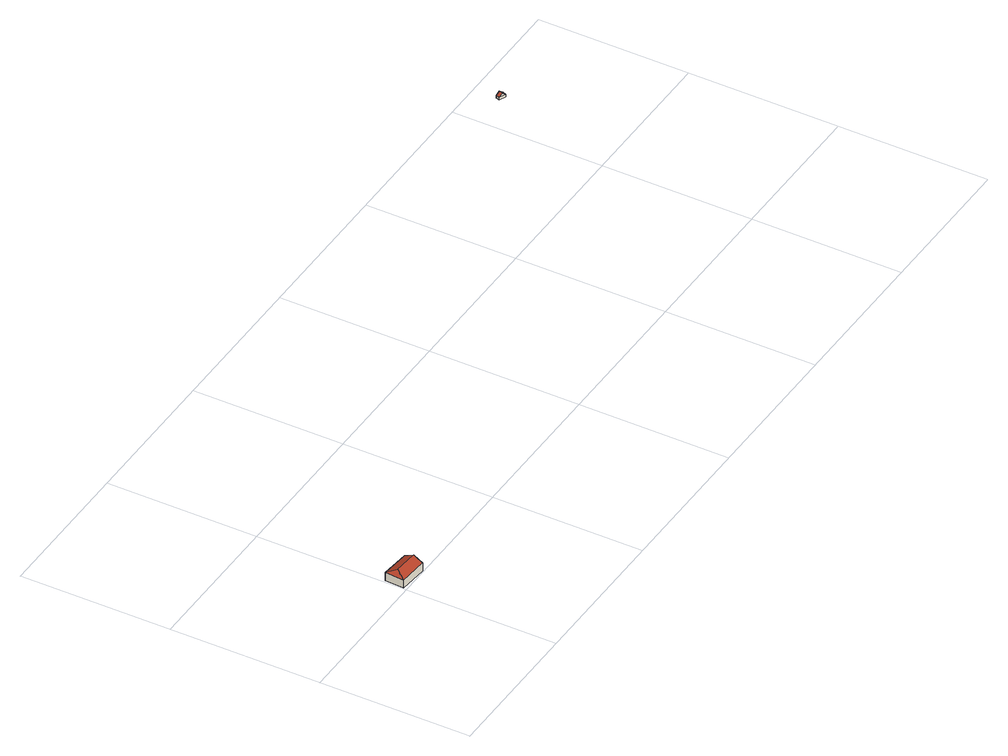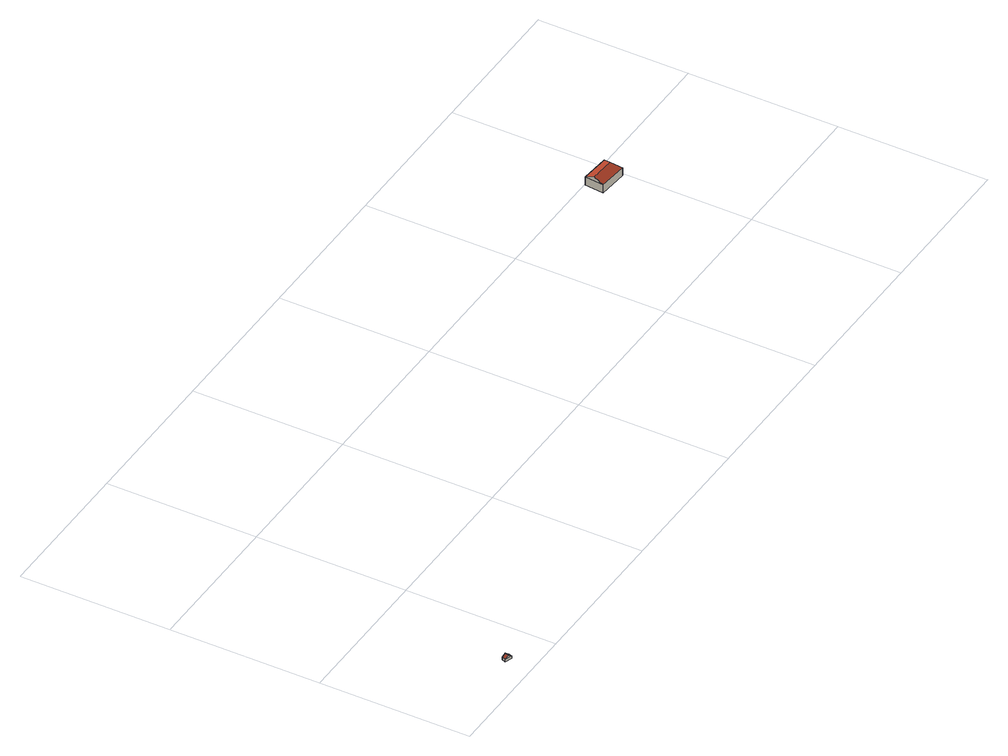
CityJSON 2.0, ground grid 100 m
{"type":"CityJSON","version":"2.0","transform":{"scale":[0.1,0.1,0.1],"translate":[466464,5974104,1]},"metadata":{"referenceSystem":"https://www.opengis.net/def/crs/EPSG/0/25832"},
"CityObjects":{
"building1":{"type":"Building","attributes":{"Gemeindeschluessel":"02000000","function":"31001_2726","roofType":"5000","measuredHeight":8.97,"storeysAboveGround":1},"geometry":[{"type":"Solid","lod":"2","boundaries":[[[[0,1,2,3]],[[4,5,1,0]],[[6,7,5,4]],[[3,2,7,6]],[[0,8,4]],[[6,9,3]],[[3,9,8,0]],[[4,8,9,6]],[[1,5,7,2]]]],"semantics":{"surfaces":[{"type":"WallSurface"},{"type":"RoofSurface","Flaechenneigung":"45.0275748279059","Flaechenrichtung":"275.001976427225","Flaechengroesse":"28.8543686957523"},{"type":"RoofSurface","Flaechenneigung":"63.7355847245815","Flaechenrichtung":"185.007276569109","Flaechengroesse":"128.802263395104"},{"type":"RoofSurface","Flaechenneigung":"63.7355918839234","Flaechenrichtung":"5.0056881732073","Flaechengroesse":"128.801950832531"},{"type":"GroundSurface"}],"values":[[0,0,0,0,1,0,2,3,4]]}}]},
"building2":{"type":"Building","attributes":{"Gemeindeschluessel":"02000000","function":"31001_2520","roofType":"3100","measuredHeight":3.73,"storeysAboveGround":1},"geometry":[{"type":"Solid","lod":"2","boundaries":[[[[10,11,12,13]],[[14,15,11,10]],[[16,17,15,14]],[[13,12,17,16]],[[10,18,14]],[[16,19,13]],[[13,19,18,10]],[[14,18,19,16]],[[11,15,17,12]]]],"semantics":{"surfaces":[{"type":"WallSurface"},{"type":"RoofSurface","Flaechenneigung":"51.2406901456941","Flaechenrichtung":"289.72164468012","Flaechengroesse":"8.70257627742881"},{"type":"RoofSurface","Flaechenneigung":"51.2400183700084","Flaechenrichtung":"109.731230825821","Flaechengroesse":"8.7030984767179"},{"type":"GroundSurface"}],"values":[[0,0,0,0,0,0,1,2,3]]}}]}
},
"vertices":[
[8,22,69],[8,22,11],[203,5,11],[203,5,69],[20,150,69],[20,150,11],[214,133,69],[214,133,11],[46,84,100],[209,69,100],
[4248,1847,27],[4248,1847,9],[4238,1821,9],[4238,1821,27],[4293,1831,27],[4293,1831,9],[4283,1804,27],[4283,1804,9],[4270,1839,46],[4261,1812,46]
]}
